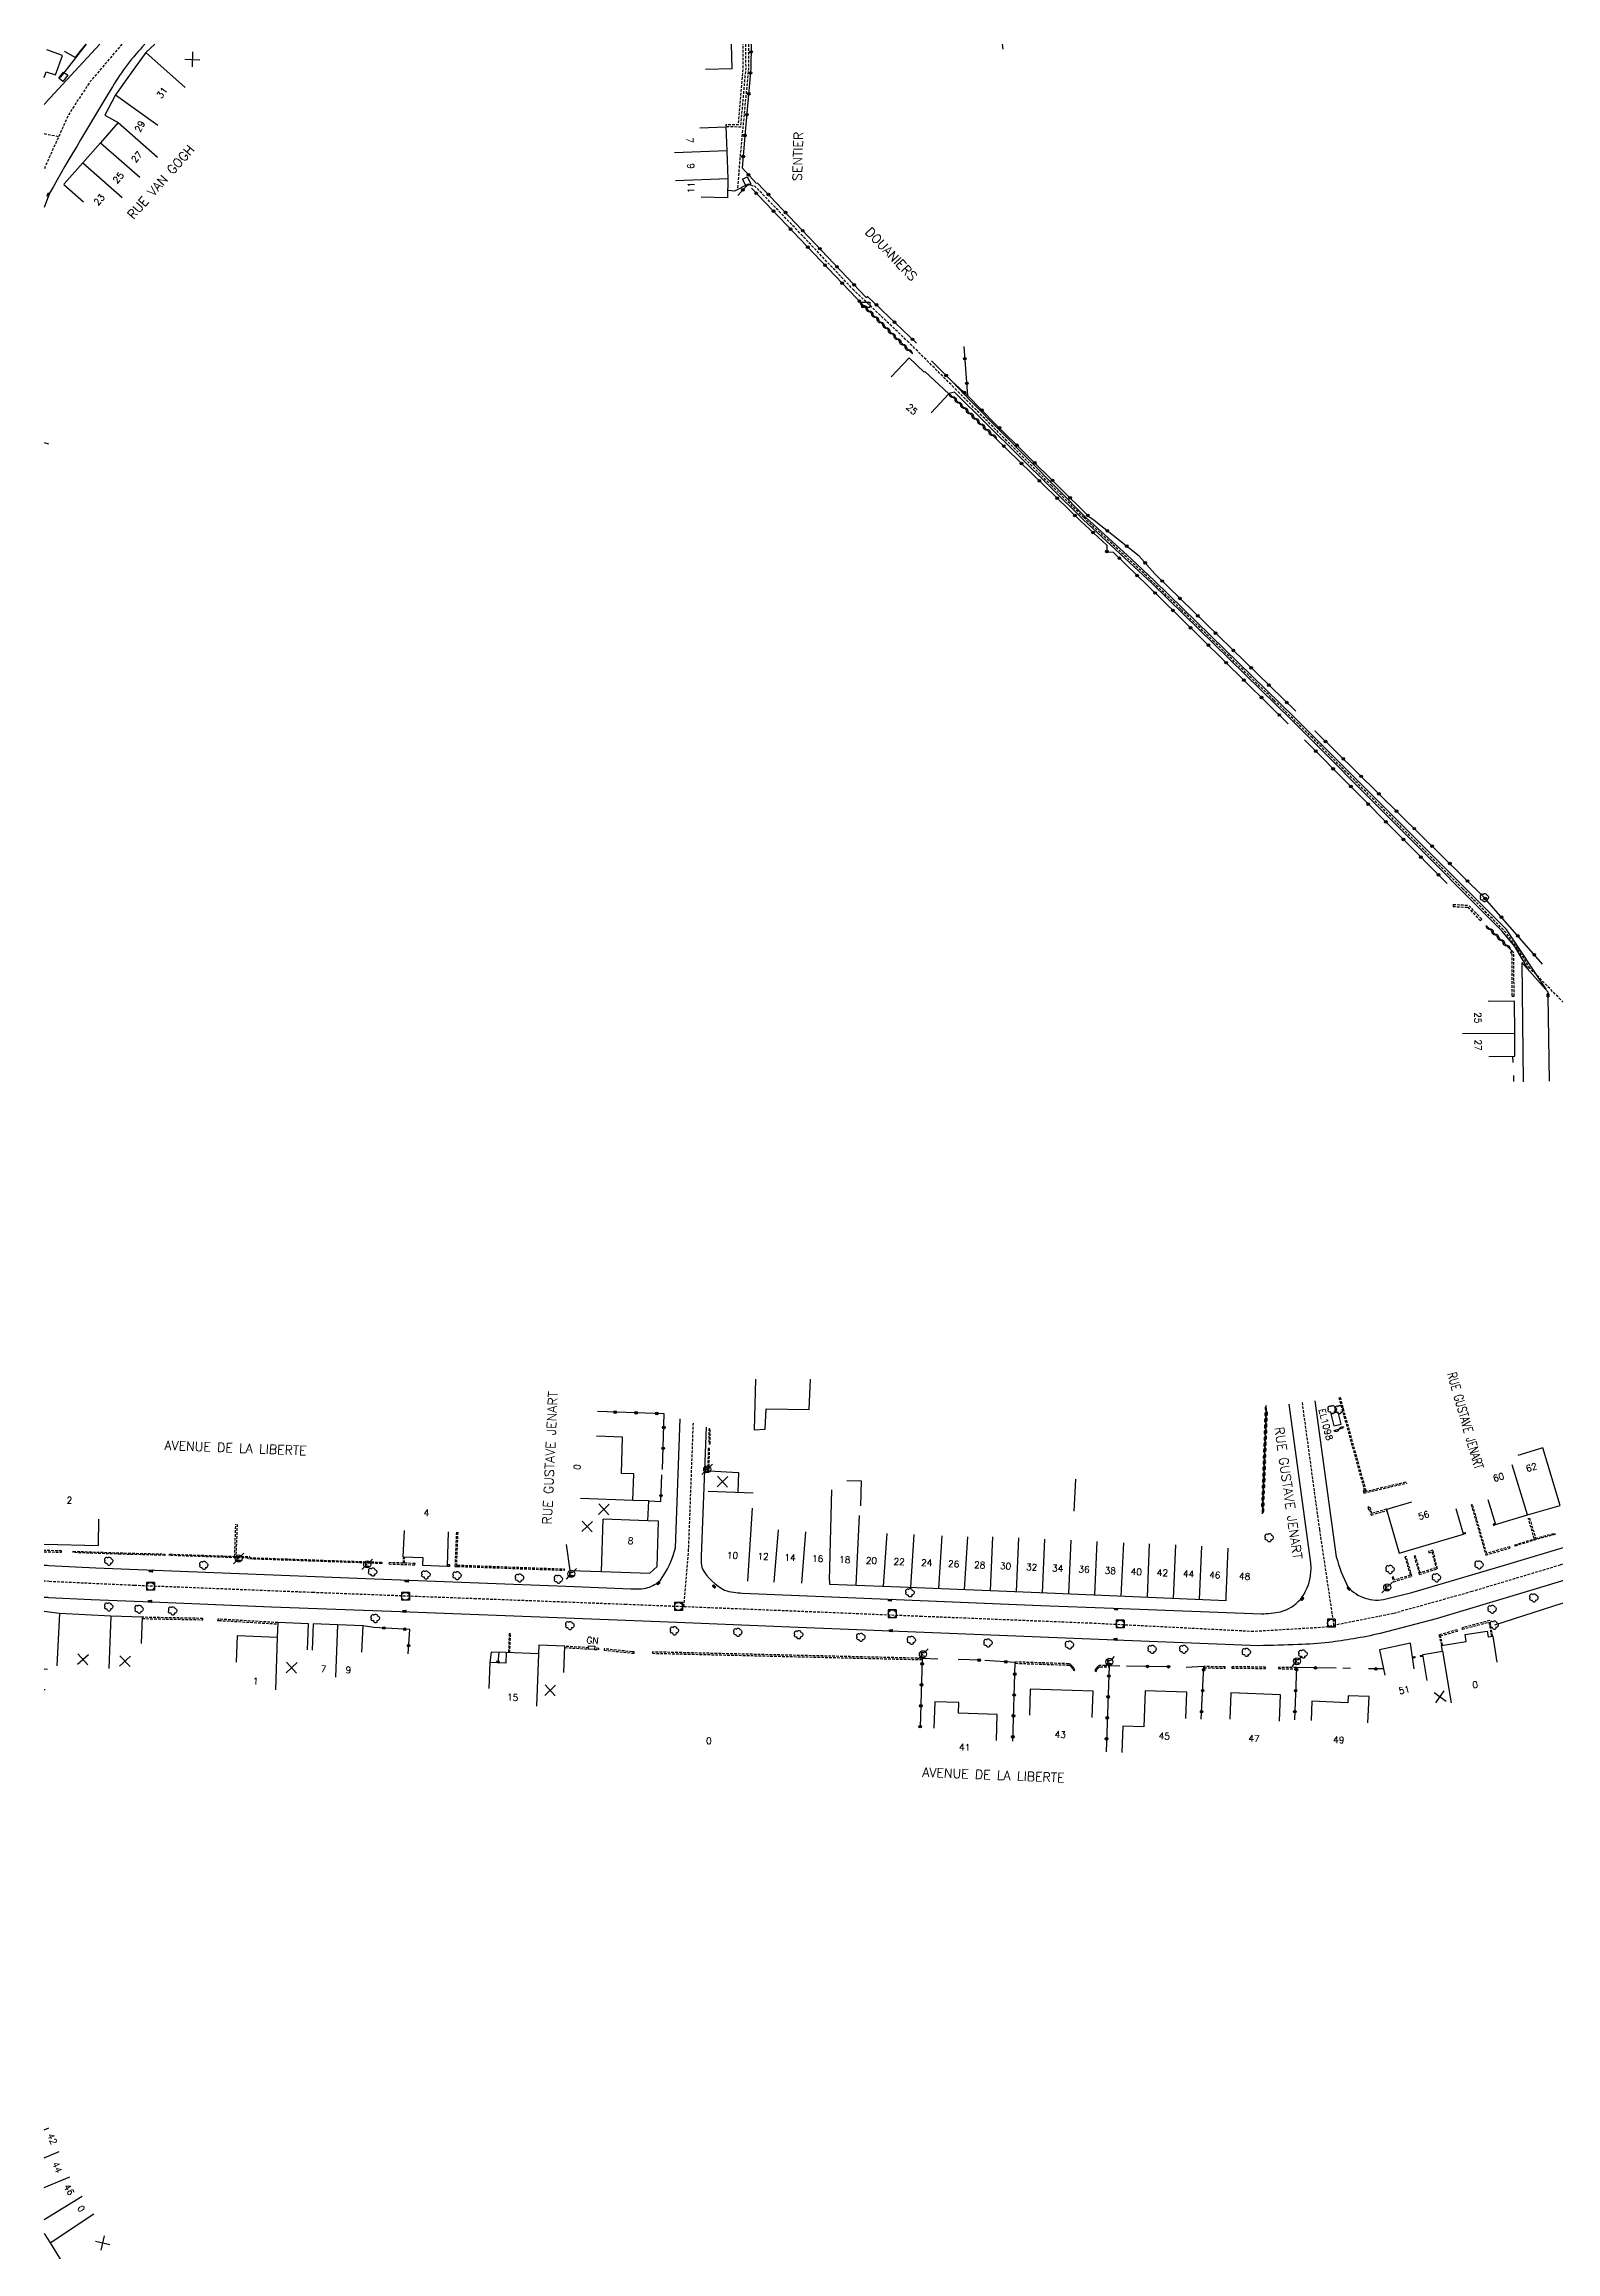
# Model space of a CAD drawing. Header units: millimetres. Extents: x 113000 to 114001, y 121999 to 123000.
# Drawn here: x 113000 to 113288.6, y 122578.5 to 123000 of the extents above; entities that cross this region are included whole.
import ezdxf
from ezdxf.enums import TextEntityAlignment as Align

# ---------------------------------------------------------------- set-up
doc = ezdxf.new("R2010")
doc.units = ezdxf.units.MM
doc.linetypes.add('DASHED', pattern=[0.75, 0.5, -0.25])
doc.layers.get('0').update_dxf_attribs({"linetype": 'CONTINUOUS'})
for name, color, linetype in [('W0001', 6, 'DASHED'), ('W0008', 7, 'CONTINUOUS'), ('W0100', 7, 'CONTINUOUS'), ('W0112', 1, 'DASHED'), ('W0300', 7, 'CONTINUOUS'), ('W0302', 3, 'CONTINUOUS'), ('W0310', 3, 'CONTINUOUS'), ('W0322', 7, 'CONTINUOUS'), ('W0334', 7, 'CONTINUOUS'), ('W0400', 7, 'CONTINUOUS'), ('W0420', 7, 'CONTINUOUS'), ('W0471', 7, 'CONTINUOUS'), ('W0984', 7, 'CONTINUOUS'), ('W0989', 7, 'CONTINUOUS'), ('W0991', 7, 'CONTINUOUS'), ('W1102', 7, 'CONTINUOUS'), ('W1471', 7, 'CONTINUOUS')]:
    doc.layers.add(name, color=color, linetype=linetype)
doc.styles.get("Standard").update_dxf_attribs({"font": 'romans.shx', "width": 0.85})

# ---------------------------------------------------------------- blocks, each defined once
blk = doc.blocks.new('t310o')
at = {"color": 0, "linetype": 'Continuous'}
for centre, start, end in [((-0.5, 0.38), 216.8699, 323.1304), ((0.5, -0.37), 36.8699, 143.1303)]:
    blk.add_arc(centre, 0.625, start, end, dxfattribs=at)
blk = doc.blocks.new('t991o')
at = {"color": 0, "linetype": 'Continuous'}
for p, q in [((-1, 1), (1, -1)), ((-1, -1), (1, 1))]:
    blk.add_line(p, q, dxfattribs=at)
blk = doc.blocks.new('t322o')
at = {"color": 0, "linetype": 'Continuous'}
for radius in [0.25, 0.15]:
    blk.add_circle((0, 0), radius, dxfattribs=at)
blk = doc.blocks.new('T400')
for p, q in [((-0.15, 0.3), (0.15, 0.3)), ((-0.15, -0.25), (-0.15, 0.3)), ((-0.15, 0.15), (0.15, 0.15)), ((-0.15, 0), (0.15, 0)), ((0.15, 0.3), (0.15, -0.25)), ((-0.15, -0.15), (0.15, -0.15)), ((-0.15, -0.25), (-0.15, -0.3)), ((-0.15, -0.3), (0.15, -0.3)), ((0.15, -0.3), (0.15, -0.25))]:
    blk.add_line(p, q)
blk = doc.blocks.new('T300')
for p, q in [((-0.8, 0.51), (-0.86, 0.34)), ((-0.86, 0.34), (-0.86, 0.17)), ((-0.86, 0.17), (-0.74, 0.06)), ((-0.69, 0.63), (-0.8, 0.51)), ((-0.8, -0.06), (-0.74, 0.06)), ((-0.74, 0.06), (-0.69, 0.11)), ((-0.57, 0.69), (-0.69, 0.63)), ((-0.46, 0.69), (-0.57, 0.69)), ((-0.29, 0.63), (-0.46, 0.69)), ((-0.29, 0.63), (-0.17, 0.74)), ((-0.23, 0.57), (-0.29, 0.63)), ((-0.17, 0.74), (-0.06, 0.8)), ((-0.06, 0.8), (0.06, 0.8)), ((0.06, 0.8), (0.23, 0.74)), ((0.23, 0.74), (0.34, 0.63)), ((0.34, 0.63), (0.4, 0.51)), ((0.46, 0.46), (0.34, 0.46)), ((0.4, 0.51), (0.4, 0.46)), ((0.57, 0.4), (0.46, 0.46)), ((0.57, 0.4), (0.69, 0.29)), ((0.69, 0.29), (0.74, 0.17)), ((0.74, 0.06), (0.69, -0.17)), ((0.74, 0.17), (0.74, 0.06)), ((-0.8, -0.17), (-0.8, -0.06)), ((-0.8, -0.23), (-0.8, -0.17)), ((-0.74, -0.34), (-0.8, -0.23)), ((-0.69, -0.4), (-0.74, -0.34)), ((-0.51, -0.46), (-0.69, -0.4)), ((-0.4, -0.46), (-0.51, -0.46)), ((-0.4, -0.46), (-0.34, -0.46)), ((-0.34, -0.46), (-0.34, -0.4)), ((-0.34, -0.51), (-0.34, -0.46)), ((-0.29, -0.63), (-0.34, -0.51)), ((-0.17, -0.74), (-0.29, -0.63)), ((-0.06, -0.8), (-0.17, -0.74)), ((0.06, -0.8), (-0.06, -0.8)), ((0.17, -0.74), (0.06, -0.8)), ((0.23, -0.69), (0.17, -0.74)), ((0.29, -0.46), (0.23, -0.46)), ((0.29, -0.63), (0.23, -0.69)), ((0.46, -0.4), (0.29, -0.46)), ((0.34, -0.51), (0.29, -0.63)), ((0.34, -0.51), (0.34, -0.46)), ((0.57, -0.34), (0.46, -0.4)), ((0.63, -0.29), (0.57, -0.34)), ((0.69, -0.17), (0.63, -0.29))]:
    blk.add_line(p, q)
blk = doc.blocks.new('T1471')
at = {"color": 0, "linetype": 'Continuous', "flags": 128}
blk.add_lwpolyline([(-0.75, -0.5), (-0.75, 0.5), (0.75, 0.5), (0.75, -0.5), (-0.75, -0.5)], dxfattribs=at)
blk = doc.blocks.new('T420')
for p, q in [((0.75, 0.75), (-0.75, 0.75)), ((-0.75, 0.75), (-0.75, -0.75)), ((0.75, 0.75), (0.75, -0.75)), ((0.75, -0.75), (-0.75, -0.75))]:
    blk.add_line(p, q)
blk.add_ellipse((0, 0), major_axis=(-0.53, 0.53), ratio=1, start_param=3.926991, end_param=10.210176)
blk = doc.blocks.new('T471')
for p, q in [((-0.333334, 0.333334), (-0.333334, -0.333334)), ((-0.333334, 0.333334), (0.333334, 0.333334)), ((-0.333334, 0), (0, 0)), ((0.500001, 0.500001), (1.000002, 1.000002)), ((-0.500001, -0.500001), (-1.000002, -1.000002)), ((-0.333334, -0.333334), (0.333334, -0.333334))]:
    blk.add_line(p, q)
blk.add_ellipse((0, 0), major_axis=(0.471405, 0.471405), ratio=1, start_param=5.4977871438, end_param=11.780972451)

msp = doc.modelspace()

# ---------------------------------------------------------------- linework, layer by layer
for points in [[(113135.8, 122745.11), (113135.55, 122735.44), (113137.68, 122735.56), (113137.84, 122739.45), (113146.08, 122739.31)], [(113146.08, 122739.31), (113146.29, 122745.11)], [(113126.91, 122727.58), (113132.57, 122727.29), (113132.46, 122723.51)], [(113153.26, 122725.74), (113156, 122725.69), (113155.84, 122720.91)], [(113196.64, 122719.88), (113196.95, 122726.02)]]:
    msp.add_lwpolyline(points)
at = {"layer": 'W0001', "flags": 128}
for points in [[(113014.85, 123000), (113008.78, 122992.85), (113004.69, 122986.6), (113000.36, 122977.02), (113000, 122976.1)], [(113134.45, 123000), (113134.45, 122999.89), (113134.45, 122995.25), (113132.78, 122977.75), (113132.36, 122972.23)], [(113000, 122982.92), (113002.78, 122982.37)]]:
    msp.add_lwpolyline(points, dxfattribs=at)
at = {"layer": 'W0001'}
for points in [[(113307.4, 122799.33), (113283.67, 122823.54), (113281.33, 122827.25), (113279.1, 122830.35), (113275.38, 122834.17), (113270.8, 122838.77), (113258.14, 122851.44), (113248.59, 122861.01), (113242.12, 122867.54), (113234.79, 122874.75), (113223.36, 122885.91), (113216.99, 122892.14), (113210.46, 122898.46), (113203.23, 122905.18), (113198.46, 122909.63), (113192.32, 122915.72), (113183.79, 122924.26), (113174.19, 122933.93), (113165.08, 122943.05), (113154.59, 122953), (113143.75, 122964.49), (113135.56, 122973.02)], [(113240.14, 122740.65), (113243.46, 122716.39), (113246.19, 122698.07)], [(113123.88, 122736.72), (113122.98, 122712.62), (113122.08, 122701.63)], [(113361.12, 122730.75), (113334.54, 122723.01), (113312.98, 122716.64), (113289.43, 122709.6), (113272.58, 122704.54), (113257.59, 122700.35), (113244.43, 122697.72), (113230.87, 122696.91), (113200, 122698.48), (113167.54, 122699.79), (113137.61, 122701.02), (113111.11, 122702.07), (113082.49, 122703.16), (113051.4, 122704.35), (113017.22, 122705.71), (113001, 122706.45), (113000, 122706.55)]]:
    msp.add_lwpolyline(points, dxfattribs=at)
at = {"layer": 'W0008', "flags": 128}
for points in [[(113019.24, 123000, 0.053274), (113013.02, 122991.87, 0.006297), (113001.02, 122971.57), (113000, 122968.83)], [(113000, 122988.47, 0.021301), (113000.29, 122988.8)], [(113126.36, 122735.93), (113125.46, 122711.29, 0.0738), (113125.63, 122708.95, 0.1394), (113129.88, 122704.81, 0.0752), (113133.34, 122704.27), (113161.16, 122703.1), (113190.3, 122701.91), (113204.07, 122701.38), (113232.4, 122700.31, 0.0593), (113236.03, 122700.7, 0.1475), (113239.82, 122703.05, 0.1349), (113241.73, 122707.51, 0.0759), (113241.82, 122710.06), (113237.69, 122740.32)], [(113242.59, 122740.99), (113246.68, 122711.19, 0.0521), (113248.91, 122705.46, 0.138), (113252.19, 122703.28, 0.1382), (113256.21, 122703.14), (113261.09, 122704.35), (113278.18, 122709.37), (113290.25, 122713.03, 0.1318), (113293.9, 122714.8, 0.111), (113295.04, 122718.5), (113290.1, 122735.71)], [(113000, 122709.61, 0.001167), (113000.8, 122709.55), (113009.85, 122709.08), (113061.41, 122707.05), (113101.26, 122705.49), (113112, 122705.09, 0.0824), (113115.27, 122705.3, 0.1118), (113117.64, 122706.69, 0.1009), (113120.5, 122712.9), (113121.39, 122737.52)], [(113299.75, 122709.56), (113284.86, 122705.04), (113265.78, 122699.31), (113255.03, 122696.55, -0.0205), (113250, 122695.53, -0.0144), (113245.26, 122694.83, -0.0176), (113239.4, 122694.43, -0.006132), (113231.87, 122694.21), (113204.53, 122695.25), (113168.01, 122696.71), (113143.92, 122697.68), (113120.8, 122698.64), (113099.57, 122699.46), (113069.72, 122700.58), (113043.4, 122701.55), (113020.56, 122702.49), (113009, 122702.98), (113000.92, 122703.36, -0.001153), (113000, 122703.44)]]:
    msp.add_lwpolyline(points, format="xyb", dxfattribs=at)
for points in [[(113000.34, 122988.88), (113010.66, 123000)], [(113135.4, 122972.88), (113134.4, 122973.25), (113131.77, 122971.93), (113130.63, 122972.03)]]:
    msp.add_lwpolyline(points, dxfattribs=at)
at = {"layer": 'W0008'}
for points in [[(113286.74, 122819.58), (113279.17, 122830.95), (113238.63, 122871.47), (113211.96, 122897.51), (113207.55, 122901.7), (113198.88, 122909.6), (113177, 122931.74), (113173.3, 122935.65)], [(113283.41, 122823.32), (113280.75, 122827.74), (113278.35, 122830.63), (113238.16, 122870.97), (113211.51, 122897.03), (113198.38, 122909.21), (113173.78, 122933.57), (113172.76, 122933.28)], [(113287.37, 122801.98), (113287.12, 122818.38), (113287.11, 122819.02), (113282.09, 122824.67), (113282.34, 122801.87)]]:
    msp.add_lwpolyline(points, dxfattribs=at)
at = {"layer": 'W0100'}
for p, q in [((113165.13, 122940.1), (113161.68, 122936.48)), ((113210.17, 122685.6), (113209.92, 122678.7))]:
    msp.add_line(p, q, dxfattribs=at)
at = {"layer": 'W0100', "flags": 128}
for points in [[(113000, 122993.63), (113000.41, 122994.74), (113002.15, 122994.14), (113003.49, 122997.86), (113000.5, 122998.93)], [(113021.12, 123000), (113019.4, 122998.42), (113016.27, 122994.06), (113013.64, 122990.3), (113011.56, 122986.42), (113014.15, 122985.05), (113010.73, 122981.18), (113007.38, 122977.34), (113003.83, 122973.31), (113003.75, 122973.22), (113007.5, 122969.91)], [(113003.91, 122998.63), (113003.97, 122998.6), (113006.01, 122997.46), (113006.58, 122998.19), (113006.83, 122998.51), (113008.01, 123000)], [(113131.15, 123000), (113131.28, 122995.27), (113126.28, 122995.13)], [(113183.07, 122999.06), (113182.93, 123000)], [(113125.18, 122984.01), (113130.17, 122984.21), (113130.35, 122979.65), (113130.53, 122974.26), (113130.45, 122970.66), (113125.45, 122970.78)], [(113099.66, 122713.52), (113100.37, 122708.57), (113106.4, 122708.36), (113115.64, 122708.04), (113117.02, 122709.33), (113117.31, 122717.99), (113115.28, 122718.06), (113115.41, 122721.86), (113112.39, 122721.96), (113112.56, 122727.01), (113110.21, 122727.09), (113110.44, 122734.03), (113105.45, 122734.19)], [(113261.05, 122721.63), (113256.25, 122720.23), (113258.67, 122711.88), (113270.98, 122715.53), (113269.56, 122720.32)], [(113060.67, 122692.97), (113060.88, 122697.97), (113056.03, 122698.17), (113051.36, 122698.37), (113051.15, 122693.37)], [(113099.23, 122689.1), (113099.41, 122694.1), (113094.42, 122694.28), (113094.36, 122692.68), (113088.23, 122692.91), (113088.16, 122690.9), (113085.07, 122691.01), (113084.89, 122686.01)], [(113261.53, 122689.76), (113260.87, 122694.71), (113254.91, 122693.44), (113255.96, 122688.55)], [(113088.23, 122692.91), (113085.35, 122692.99), (113085.07, 122691.01)], [(113200.1, 122680.52), (113200.27, 122685.52), (113188.26, 122685.92), (113188.1, 122680.92)], [(113235.85, 122679.81), (113236.05, 122684.81), (113226.56, 122685.19), (113226.36, 122680.19)]]:
    msp.add_lwpolyline(points, dxfattribs=at)
at = {"layer": 'W0100'}
for points in [[(113165.13, 122940.1), (113165.13, 122940.1), (113167.98, 122937.39), (113168.15, 122937.52), (113172.73, 122933.26), (113169.32, 122929.6)], [(113275.79, 122806.71), (113280.79, 122806.76), (113280.75, 122811.12), (113280.68, 122817.25), (113275.68, 122817.19)], [(113275.62, 122722.1), (113277.08, 122717.32), (113283.2, 122719.18), (113289.44, 122721), (113286.11, 122731.99), (113281.33, 122730.54)], [(113000, 122713.58), (113010.35, 122713.36), (113010.45, 122718.36)], [(113068.73, 122716.19), (113068.5, 122711.2), (113072.3, 122711.02), (113072.25, 122709.57), (113077.01, 122709.42), (113077.21, 122715.94)], [(113018.59, 122694.64), (113018.77, 122699.64), (113012.72, 122699.86), (113002.91, 122700.35), (113000, 122700.71)], [(113050.3, 122693.4), (113050.48, 122698.4), (113044.61, 122698.61), (113044.5, 122695.8), (113036.85, 122696.08), (113036.67, 122691.08)], [(113264.03, 122687.57), (113263.2, 122692.5), (113266.97, 122693.14), (113266.77, 122694.23), (113271.49, 122695.02), (113271.27, 122696.32), (113275.48, 122696.99), (113275.66, 122695.87), (113276.55, 122696.02), (113277.34, 122691.08)], [(113086.79, 122692.95), (113086.61, 122690.96), (113086.92, 122691.21), (113086.36, 122691.26), (113086.61, 122690.96)], [(113217.96, 122680.32), (113218.14, 122685.31), (113210.17, 122685.6), (113209.92, 122678.7), (113205.93, 122678.84), (113205.75, 122673.84)], [(113181.8, 122676.11), (113181.95, 122681.1), (113174.54, 122681.33), (113174.6, 122683.35), (113170.02, 122683.49), (113169.87, 122678.49)], [(113252.73, 122679.5), (113252.93, 122684.5), (113248.94, 122684.66), (113248.88, 122683.32), (113242, 122683.6), (113241.86, 122679.93)]]:
    msp.add_lwpolyline(points, dxfattribs=at)
at = {"layer": 'W0100', "flags": 128}
for points in [[(113247.62, 122736.53), (113247.02, 122738.82), (113245.62, 122738.46), (113246.21, 122736.17)], [(113105.06, 122693.5), (113103.9, 122693.57), (113103.94, 122694.17), (113105.1, 122694.1)]]:
    msp.add_lwpolyline(points, close=True, dxfattribs=at)
at = {"layer": 'W0100'}
msp.add_lwpolyline([(113000, 122581.98), (113001.16, 122580.21), (113006.63, 122571.27), (113016.3, 122564.29), (113024.48, 122560.58), (113026.66, 122565.28), (113034.8, 122561.92), (113034.47, 122561.11, 0.164), (113034.42, 122560.81, 0.2095), (113034.71, 122560.57), (113037.24, 122559.58), (113034.39, 122552.78), (113041.87, 122549.58), (113049.35, 122546.39), (113051.46, 122552.11), (113061.87, 122547.89), (113059.78, 122542.36), (113064.51, 122540.57), (113067.32, 122539.49), (113071.83, 122537.74), (113075.27, 122536.39), (113079.68, 122534.68), (113080.23, 122536.07), (113083.26, 122534.9)], format="xyb", dxfattribs=at)
at = {"layer": 'W0112'}
for p, q in [((113268.99, 122835.75), (113268.97, 122835.35)), ((113268.97, 122835.35), (113271.78, 122835.2)), ((113268.99, 122835.75), (113271.96, 122835.59)), ((113274.45, 122832.95), (113271.96, 122835.59)), ((113280.59, 122826.5), (113280.22, 122826.87)), ((113280.62, 122818.25), (113280.59, 122826.5)), ((113103.92, 122693.82), (113099.41, 122694.1))]:
    msp.add_line(p, q, dxfattribs=at)
at = {"layer": 'W0112', "flags": 128}
msp.add_lwpolyline([(113133.88, 123000), (113133.93, 122995.49), (113132.93, 122984.17), (113130.17, 122984.21), (113130.18, 122984.66), (113132.52, 122984.63), (113133.48, 122995.51), (113133.43, 123000)], dxfattribs=at)
at = {"layer": 'W0112'}
for points in [[(113271.78, 122835.2), (113274.16, 122832.68), (113274.45, 122832.95)], [(113280.22, 122826.87), (113279.94, 122826.59), (113280.19, 122826.34)], [(113280.19, 122826.34), (113280.22, 122818.25), (113280.62, 122818.25)], [(113247.15, 122741.62), (113252.03, 122723.92), (113251.84, 122723.87), (113251.97, 122723.34), (113260.19, 122725.28)], [(113247.4, 122741.65), (113252.34, 122723.74), (113252.14, 122723.69), (113252.15, 122723.64), (113260.13, 122725.53)], [(113126.92, 122727.66), (113127.03, 122731.83), (113126.78, 122731.83), (113126.67, 122727.67)], [(113126.93, 122735.75), (113126.87, 122732.75), (113127.12, 122732.75), (113127.18, 122735.74)], [(113256.25, 122720.23), (113256.24, 122720.26), (113253.49, 122719.46), (113253.2, 122720.5), (113253, 122720.44), (113252.92, 122720.74), (113252.68, 122720.67), (113252.84, 122720.13), (113253.03, 122720.19), (113253.32, 122719.15), (113256.31, 122720.02)], [(113272.43, 122721.17), (113275.23, 122711.52), (113279.87, 122712.87), (113279.8, 122713.11), (113275.4, 122711.83), (113272.67, 122721.24)], [(113036.84, 122717.38), (113036.61, 122711.26), (113036.86, 122711.26), (113039.18, 122711.21), (113039.18, 122711.02), (113064.49, 122710.14), (113064.48, 122709.89), (113038.92, 122710.78), (113038.93, 122710.96), (113036.6, 122711.01), (113023.93, 122711.43), (113023.94, 122711.68), (113036.36, 122711.27), (113036.59, 122717.39)], [(113078.7, 122715.89), (113078.43, 122709.35), (113078.91, 122709.35), (113099.34, 122708.61), (113099.35, 122708.86)], [(113078.95, 122715.88), (113078.7, 122709.6), (113078.91, 122709.6), (113099.35, 122708.86)], [(113270.91, 122715.77), (113271.28, 122715.82), (113271.31, 122715.57), (113270.98, 122715.53)], [(113277, 122717.56), (113276.63, 122717.43), (113276.72, 122717.19), (113277.08, 122717.32)], [(113000, 122712.16), (113003.32, 122712.04), (113003.33, 122712.29), (113000, 122712.41)], [(113014.56, 122711.93), (113023.02, 122711.71), (113023.01, 122711.46), (113014.56, 122711.68), (113005.52, 122711.99), (113005.53, 122712.24), (113014.56, 122711.93)], [(113068.59, 122711.2), (113068.53, 122709.98), (113065.84, 122710.07), (113065.83, 122709.82), (113068.77, 122709.72), (113070.79, 122709.63), (113070.8, 122709.88), (113068.78, 122709.97), (113068.84, 122711.18)], [(113077.01, 122709.42), (113077.47, 122709.41), (113077.47, 122709.66), (113077.01, 122709.67)], [(113018.76, 122699.39), (113030.29, 122699.16), (113030.3, 122699.41), (113018.77, 122699.64)], [(113044.61, 122698.61), (113033.14, 122699.29), (113033.12, 122699.04), (113033.37, 122699.03), (113044.59, 122698.36)], [(113276.55, 122696.02), (113276, 122699.05), (113270.67, 122697.58), (113270.73, 122697.34), (113275.81, 122698.73), (113276.3, 122695.98)], [(113088.9, 122692.88), (113089.03, 122696.5), (113088.78, 122696.51), (113088.65, 122692.88)], [(113099.4, 122693.85), (113103.9, 122693.57)], [(113267.02, 122694.27), (113266.56, 122696.09), (113269.8, 122696.99), (113269.74, 122697.23), (113266.26, 122696.26), (113266.77, 122694.23)], [(113105.06, 122693.5), (113105.86, 122693.45), (113105.87, 122693.7), (113105.08, 122693.75)], [(113112.26, 122692.8), (113112.66, 122692.8), (113112.66, 122693.05), (113112.26, 122693.05), (113106.92, 122693.61), (113106.89, 122693.36), (113112.23, 122692.8)], [(113261.22, 122692.08), (113261.66, 122692.15), (113261.71, 122691.9), (113261.25, 122691.83)], [(113263.25, 122692.16), (113262.81, 122692.09), (113262.77, 122692.34), (113263.21, 122692.41)]]:
    msp.add_lwpolyline(points, dxfattribs=at)
for points in [[(113288.37, 122715.7), (113288.44, 122715.46), (113284.84, 122714.46), (113280.84, 122713.24), (113280.77, 122713.48), (113284.51, 122714.62), (113283.34, 122718.49), (113283.58, 122718.56), (113284.75, 122714.69), (113284.77, 122714.7)], [(113257.59, 122707.37), (113257.35, 122707.3), (113257.61, 122706.41), (113261.12, 122707.49), (113260.04, 122711.23), (113259.8, 122711.16), (113260.81, 122707.66), (113257.78, 122706.73)], [(113261.8, 122711.36), (113261.56, 122711.29), (113262.54, 122707.81), (113266.02, 122708.91), (113265.13, 122712.42), (113264.26, 122712.2), (113264.32, 122711.96), (113264.95, 122712.12), (113265.72, 122709.08), (113262.71, 122708.13)], [(113167.46, 122691.8), (113116.14, 122693.01), (113116.14, 122692.76), (113167.46, 122691.55)], [(113196.77, 122689.61), (113196.67, 122689.77), (113196.57, 122689.93), (113196.46, 122690.09), (113196.34, 122690.24), (113196.21, 122690.39), (113196.1, 122690.5), (113195.98, 122690.6), (113195.85, 122690.68), (113195.71, 122690.74), (113195.56, 122690.76), (113185.45, 122691.1), (113185.44, 122690.85), (113195.55, 122690.51), (113195.64, 122690.5), (113195.73, 122690.46), (113195.83, 122690.4), (113195.93, 122690.32), (113196.03, 122690.22), (113196.15, 122690.08), (113196.26, 122689.94), (113196.36, 122689.8), (113196.45, 122689.64), (113196.55, 122689.48)], [(113200.9, 122689.48), (113200.99, 122689.65), (113201.09, 122689.8), (113201.2, 122689.93), (113201.32, 122690.05), (113201.39, 122690.1), (113201.45, 122690.14), (113201.52, 122690.17), (113201.57, 122690.19), (113201.62, 122690.19), (113203.28, 122690.15), (113203.29, 122690.4), (113201.63, 122690.44), (113201.53, 122690.43), (113201.43, 122690.41), (113201.33, 122690.36), (113201.24, 122690.31), (113201.16, 122690.24), (113201.01, 122690.1), (113200.89, 122689.94), (113200.78, 122689.77), (113200.68, 122689.6), (113200.58, 122689.41), (113200.81, 122689.3)], [(113225.49, 122689.94), (113225.49, 122690.19), (113221.45, 122690.21), (113221.45, 122689.96)], [(113233.19, 122689.86), (113233.19, 122690.11), (113226.76, 122690.19), (113226.76, 122689.94)], [(113239.03, 122689.79), (113239.03, 122690.04), (113235.63, 122690.08), (113235.63, 122689.83)]]:
    msp.add_lwpolyline(points, close=True, dxfattribs=at)
at = {"layer": 'W0302', "flags": 128}
msp.add_lwpolyline([(113307.76, 122704.24), (113306.38, 122707.59), (113276.87, 122698.13)], dxfattribs=at)
at = {"layer": 'W0310'}
for p, q in [((113165.75, 122940.87), (113156.37, 122950.16)), ((113172.76, 122933.28), (113181.51, 122924.9)), ((113275.27, 122831.74), (113280.22, 122826.86))]:
    msp.add_line(p, q, dxfattribs=at)
at = {"layer": 'W0310', "flags": 128}
for points in [[(113232.6, 122719.41), (113233.34, 122739.72)], [(113247.92, 122735.76), (113246.14, 122735.21)]]:
    msp.add_lwpolyline(points, dxfattribs=at)
at = {"layer": 'W0322'}
for p, q in [((113135.04, 122972.48), (113156.36, 122950.16)), ((113176.32, 122932.86), (113175.61, 122942.26)), ((113267.85, 122839.71), (113240.61, 122867.15)), ((113280.47, 122805.55), (113280.42, 122806.75)), ((113280.53, 122803.1), (113280.5, 122801.91))]:
    msp.add_line(p, q, dxfattribs=at)
at = {"layer": 'W0322', "flags": 128}
for points in [[(113003.09, 122993.61), (113008.1, 123000)], [(113134.96, 123000), (113134.94, 122995.34), (113133.92, 122983.98), (113133.25, 122976.38), (113136, 122973.42)], [(113134.38, 122973.28), (113132.43, 122971.11)], [(113115.41, 122721.86), (113117.72, 122721.76), (113117.93, 122726.85)], [(113069.49, 122692.67), (113069.78, 122697.28), (113062.92, 122697.71), (113060.88, 122697.97)], [(113170.64, 122691.65), (113167.64, 122691.74), (113167.24, 122678.57)], [(113178.64, 122691.43), (113174.49, 122691.58)], [(113184.91, 122676.01), (113185.36, 122691.02), (113179.6, 122691.37)], [(113205.36, 122690.31), (113203.33, 122690.39), (113202.73, 122673.95)], [(113214.68, 122690.2), (113206.65, 122690.33)], [(113220.9, 122680.21), (113221.39, 122690.21), (113218, 122690.07)], [(113246.69, 122689.9), (113239.1, 122690.03), (113238.71, 122680.06)], [(113249.37, 122689.86), (113247.96, 122689.89)], [(113255.69, 122689.78), (113252.82, 122689.77)]]:
    msp.add_lwpolyline(points, dxfattribs=at)
at = {"layer": 'W0322'}
for points in [[(113136.13, 122973.54), (113156.94, 122951.62), (113157.21, 122951.84)], [(113157.2, 122951.85), (113157.21, 122951.84), (113166.56, 122942.88)], [(113238.93, 122872.62), (113212.06, 122898.84), (113209.02, 122902.27), (113200.48, 122909.07), (113199.59, 122909.67), (113181.52, 122927.6), (113176.31, 122932.87), (113173.3, 122935.65), (113169.41, 122939.55)], [(113181.49, 122924.92), (113197.92, 122908.89), (113202.85, 122904.34), (113202.9, 122902.99)], [(113237.5, 122870.24), (113212.91, 122894.42), (113204.13, 122902.93), (113202.9, 122902.99)], [(113286.04, 122824.35), (113275, 122837.03), (113242.57, 122868.9)], [(113118.05, 122727.88), (113118.39, 122738.48), (113105.61, 122738.91)]]:
    msp.add_lwpolyline(points, dxfattribs=at)
at = {"layer": 'W0334', "flags": 128}
msp.add_lwpolyline([(113149.95, 122706.66), (113149.94, 122705.95), (113163.42, 122705.45), (113190.05, 122704.34), (113225.65, 122702.82), (113225.65, 122703.52)], dxfattribs=at)
at = {"layer": 'W1102'}
for p, q in [((113280.75, 122811.12), (113270.75, 122811.04)), ((113283.2, 122719.18), (113280.29, 122728.75)), ((113126.76, 122723.72), (113135.39, 122723.39)), ((113149.95, 122706.66), (113150.35, 122723.95)), ((113112.39, 122721.96), (113102.4, 122722.29)), ((113134.36, 122706.53), (113135.24, 122720.45)), ((113155.03, 122705.76), (113155.68, 122719.09)), ((113106.4, 122708.36), (113106.75, 122718.36)), ((113115.28, 122718.06), (113106.75, 122718.35)), ((113139.37, 122706.34), (113140.22, 122716.31)), ((113144.67, 122706.15), (113145.42, 122715.98)), ((113160.22, 122705.57), (113160.97, 122715.61)), ((113165.49, 122705.36), (113166.08, 122715.42)), ((113170.79, 122705.14), (113171.45, 122715.18)), ((113175.68, 122704.94), (113176.31, 122714.99)), ((113180.7, 122704.73), (113181.14, 122715)), ((113185.66, 122704.53), (113186.07, 122714.78)), ((113190.6, 122704.32), (113191.05, 122714.56)), ((113195.63, 122704.11), (113196.06, 122714.33)), ((113200.6, 122703.89), (113201.06, 122714.11)), ((113205.64, 122703.68), (113206.11, 122713.88)), ((113210.63, 122703.46), (113211.04, 122713.66)), ((113215.62, 122703.25), (113216.03, 122713.44)), ((113220.58, 122703.04), (113221.02, 122713.21)), ((113225.65, 122703.52), (113226.06, 122712.85)), ((113002.91, 122700.35), (113002.42, 122690.36)), ((113012.72, 122699.86), (113012.36, 122689.87)), ((113056.03, 122698.17), (113055.6, 122688.18)), ((113044.5, 122695.8), (113044.15, 122685.81)), ((113000, 122689.78), (113000.64, 122689.7)), ((113094.36, 122692.68), (113094.01, 122682.69)), ((113266.97, 122693.14), (113268.63, 122683.28)), ((113000, 122685.87), (113000.17, 122685.85)), ((113000, 122601.78), (113000.91, 122602.13)), ((113000, 122596.42), (113002.84, 122597.64)), ((113000, 122590.74), (113004.88, 122592.8)), ((113000, 122584.62), (113007.28, 122589.08)), ((113001.16, 122580.21), (113009.51, 122585.72))]:
    msp.add_line(p, q, dxfattribs=at)
at = {"layer": 'W1102', "flags": 128}
for points in [[(113019.4, 122998.42), (113026.92, 122991.75)], [(113013.64, 122990.3), (113021.71, 122984.5)], [(113014.15, 122985.05), (113021.65, 122978.43)], [(113010.73, 122981.18), (113018.27, 122974.6)], [(113007.38, 122977.34), (113014.89, 122970.73)], [(113130.35, 122979.65), (113120.36, 122979.27)], [(113130.53, 122974.26), (113120.54, 122973.92)], [(113000, 122923.92), (113000.84, 122923.67)]]:
    msp.add_lwpolyline(points, dxfattribs=at)

# ---------------------------------------------------------------- block references
at = {"layer": 'W0300'}
for p in [(113275, 122837.02), (113245.96, 122739.28), (113247.28, 122739.25), (113233.91, 122714.81), (113012.37, 122710.34), (113030.52, 122709.54), (113062.75, 122708.26), (113072.93, 122707.73), (113078.86, 122707.57), (113090.8, 122707.13), (113098.22, 122706.89), (113256.99, 122708.76), (113265.85, 122707.17), (113273.99, 122709.63), (113012.36, 122701.62), (113165.33, 122704.31), (113284.45, 122703.33), (113018.15, 122701.16), (113024.57, 122700.85), (113063.25, 122699.4), (113100.4, 122698.05), (113276.48, 122701.15), (113276.87, 122698.13), (113120.35, 122697.05), (113132.47, 122696.75), (113144.07, 122696.29), (113155.96, 122695.81), (113165.6, 122695.22), (113180.23, 122694.72), (113195.79, 122694.33), (113211.57, 122693.5), (113217.61, 122693.51), (113229.55, 122692.93), (113240.36, 122692.6)]:
    msp.add_blockref('T300', p, dxfattribs=at)
at = {"layer": 'W0310'}
for p, rotation in [((113156.51, 122950.01), 135.2607285598819), ((113157.58, 122948.96), 135.2607285598819), ((113158.65, 122947.9), 135.2607285598819), ((113159.71, 122946.85), 135.2607285598819), ((113160.78, 122945.79), 135.2607285598819), ((113161.84, 122944.74), 135.2607285598819), ((113162.91, 122943.68), 135.2607285598819), ((113163.97, 122942.62), 135.2607285598819), ((113165.04, 122941.57), 135.2607285598819), ((113173.48, 122932.59), 316.2103433158173), ((113174.56, 122931.55), 316.2103433158173), ((113175.65, 122930.52), 316.2103433158173), ((113176.73, 122929.48), 316.2103433158173), ((113177.81, 122928.44), 316.2103433158173), ((113178.9, 122927.4), 316.2103433158173), ((113179.98, 122926.36), 316.2103433158173), ((113181.06, 122925.33), 316.2103433158173), ((113275.98, 122831.04), 315.4314680737116), ((113277.05, 122829.99), 315.4314680737116), ((113278.12, 122828.93), 315.4314680737116), ((113279.19, 122827.88), 315.4314680737116), ((113233.19, 122735.57), 87.9233420979617), ((113233.23, 122736.73), 87.9233420979617), ((113233.27, 122737.88), 87.9233420979617), ((113233.32, 122739.03), 87.9233420979617), ((113247.24, 122735.55), 197.1411173391264), ((113233.02, 122730.96), 87.9233420979617), ((113233.06, 122732.11), 87.9233420979617), ((113233.11, 122733.26), 87.9233420979617), ((113233.15, 122734.42), 87.9233420979617), ((113232.9, 122727.49), 87.9233420979617), ((113232.94, 122728.65), 87.9233420979617), ((113232.98, 122729.8), 87.9233420979617), ((113232.73, 122722.88), 87.9233420979617), ((113232.77, 122724.03), 87.9233420979617), ((113232.81, 122725.18), 87.9233420979617), ((113232.86, 122726.34), 87.9233420979617), ((113232.65, 122720.57), 87.9233420979617), ((113232.69, 122721.72), 87.9233420979617)]:
    msp.add_blockref('t310o', p, dxfattribs=dict(at, rotation=rotation))
at = {"layer": 'W0322'}
for p, rotation in [((113134.95, 122998.5), 269.7832550091804), ((113134.87, 122994.5), 264.8407694781583), ((113134.51, 122990.52), 264.8407694781583), ((113134.15, 122986.53), 264.8407694781583), ((113133.79, 122982.55), 265.0349703315323), ((113133.44, 122978.56), 265.0349703315323), ((113134.48, 122975.05), 312.8546459398923), ((113135.95, 122971.53), 313.6790791006058), ((113138.28, 122971.28), 313.5086642599912), ((113139.23, 122968.1), 313.6790791006058), ((113141.55, 122967.84), 313.5086642599912), ((113142.51, 122964.66), 313.6790791006058), ((113144.82, 122964.39), 313.5086642599912), ((113145.79, 122961.23), 313.6790791006058), ((113148.09, 122960.95), 313.5086642599912), ((113149.07, 122957.79), 313.6790791006058), ((113151.36, 122957.5), 313.5086642599912), ((113152.35, 122954.36), 313.6790791006058), ((113154.63, 122954.05), 313.5086642599912), ((113155.63, 122950.92), 313.6790791006058), ((113158.91, 122950.21), 316.2205286394055), ((113162.35, 122946.93), 316.2205286394055), ((113165.77, 122943.64), 316.2205286394055), ((113175.78, 122939.96), 94.31511391965677), ((113172.21, 122936.75), 134.9558537709815), ((113176.14, 122935.23), 94.31511391965677), ((113175.65, 122933.48), 137.1767057100925), ((113179.02, 122930.13), 134.6941814103213), ((113182.37, 122926.76), 135.2262033629366), ((113183.19, 122923.26), 315.7112646136621), ((113185.74, 122923.41), 135.2262033629366), ((113186.59, 122919.94), 315.7112646136621), ((113189.11, 122920.07), 135.2262033629366), ((113189.99, 122916.62), 315.7112646136621), ((113192.49, 122916.72), 135.2262033629366), ((113193.39, 122913.31), 315.7112646136621), ((113195.86, 122913.38), 135.2262033629366), ((113196.79, 122909.99), 315.7112646136621), ((113199.23, 122910.03), 135.2262033629366), ((113200.25, 122906.74), 317.312838996341), ((113202.96, 122907.1), 141.4533198656714), ((113202.9, 122903.13), 272.2139597310717), ((113205.27, 122901.83), 135.8518314072965), ((113206.67, 122904.14), 141.4533198656714), ((113210.18, 122900.96), 131.5586710877178), ((113208.68, 122898.52), 135.8518314072965), ((113213.43, 122897.5), 135.7025869287193), ((113212.09, 122895.21), 135.8518314072965), ((113215.48, 122891.89), 135.491085491866), ((113216.83, 122894.18), 135.7025869287193), ((113218.87, 122888.56), 135.491085491866), ((113220.23, 122890.86), 135.7025869287193), ((113223.63, 122887.55), 135.7025869287193), ((113222.26, 122885.23), 135.491085491866), ((113227.03, 122884.23), 135.7025869287193), ((113225.65, 122881.9), 135.491085491866), ((113230.43, 122880.91), 135.7025869287193), ((113229.03, 122878.57), 135.491085491866), ((113232.42, 122875.24), 135.491085491866), ((113233.83, 122877.6), 135.7025869287193), ((113235.81, 122871.91), 135.491085491866), ((113237.23, 122874.28), 135.7025869287193), ((113244.64, 122866.86), 135.4908984561233), ((113242.76, 122864.99), 134.7894559657089), ((113248.03, 122863.53), 135.4908984561233), ((113246.1, 122861.62), 134.7894559657089), ((113249.45, 122858.25), 134.7894559657089), ((113251.42, 122860.2), 135.4908984561233), ((113252.79, 122854.88), 134.7894559657089), ((113254.81, 122856.87), 135.4908984561233), ((113256.14, 122851.51), 134.7894559657089), ((113258.19, 122853.54), 135.4908984561233), ((113261.58, 122850.21), 135.4908984561233), ((113259.49, 122848.13), 134.7894559657089), ((113264.97, 122846.88), 135.4908984561233), ((113262.83, 122844.76), 134.7894559657089), ((113266.18, 122841.39), 134.7894559657089), ((113268.36, 122843.55), 135.4908984561233), ((113271.74, 122840.22), 135.4908984561233), ((113275.12, 122836.88), 131.0765944697929), ((113278.24, 122833.3), 131.0765944697929), ((113281.36, 122829.72), 131.0765944697929), ((113284.48, 122826.14), 131.0765944697929), ((113109, 122738.8), 178.0794224704715), ((113113, 122738.66), 178.0794224704715), ((113116.99, 122738.53), 178.0794224704715), ((113118.3, 122735.88), 88.17146992296938), ((113118.18, 122731.88), 88.17146992296938), ((113117.76, 122722.85), 87.6541472481917), ((113064.86, 122697.59), 176.415545983852), ((113068.85, 122697.34), 176.415545983852), ((113069.58, 122694.21), 86.41554598379038), ((113167.61, 122690.74), 268.287388929481), ((113178.49, 122691.44), 177.9092261056095), ((113183.59, 122691.13), 176.5272691446746), ((113210.65, 122690.26), 179.0180050656044), ((113214.65, 122690.2), 179.0180050656044), ((113221.36, 122689.61), 87.18317786443815), ((113239.09, 122689.62), 267.7335777241848), ((113242.69, 122689.96), 179.0299375197889), ((113167.49, 122686.74), 268.287388929481), ((113185.29, 122688.79), 88.28738892944467), ((113203.25, 122688.43), 267.9244074399905), ((113221.17, 122685.61), 87.18317786443815), ((113238.93, 122685.62), 267.7335777241848), ((113167.37, 122682.74), 268.287388929481), ((113185.17, 122684.8), 88.28738892944467), ((113203.11, 122684.43), 267.9244074399905), ((113220.97, 122681.62), 87.18317786443815), ((113238.77, 122681.62), 267.7335777241848), ((113167.25, 122678.75), 268.287388929481), ((113184.94, 122676.8), 88.28738892944467), ((113185.06, 122680.8), 88.28738892944467), ((113202.96, 122680.44), 267.9244074399905), ((113202.82, 122676.44), 267.9244074399905)]:
    msp.add_blockref('t322o', p, dxfattribs=dict(at, rotation=rotation))
for p in [(113133.41, 122972.19), (113254.26, 122689.77)]:
    msp.add_blockref('t322o', p, dxfattribs=at)
at = {"layer": 'W0400'}
for p, rotation in [((113000.77, 122971.25), 339.692090987926), ((113287.12, 122818.38), 180.85780894435), ((113020.44, 122708.47), 90), ((113069.23, 122706.54), 90), ((113117.27, 122706.14), 130.6991831302695), ((113020.25, 122702.67), 90), ((113127.89, 122705.49), 221.3207044476842), ((113161.47, 122702.91), 90), ((113240.18, 122703.17), 142.5664465895968), ((113249.09, 122705.1), 45.3432451580131), ((113068.79, 122700.79), 90), ((113204.7, 122701.18), 90), ((113161.67, 122697.08), 90), ((113204.56, 122695.43), 90)]:
    msp.add_blockref('T400', p, dxfattribs=dict(at, rotation=rotation))
at = {"layer": 'W0420'}
for p in [(113020.3, 122705.53), (113068.97, 122703.64), (113121.09, 122701.71), (113161.91, 122700.28), (113205.42, 122698.34), (113245.75, 122698.51)]:
    msp.add_blockref('T420', p, dxfattribs=at)
at = {"layer": 'W0471'}
for p in [(113126.58, 122727.89), (113037.13, 122710.86), (113061.67, 122709.74), (113100.63, 122707.94), (113256.4, 122705.33), (113167.76, 122692.58), (113203.37, 122691.13), (113239.17, 122691.24)]:
    msp.add_blockref('T471', p, dxfattribs=at)
at = {"layer": 'W0991'}
for p, rotation in [((113028.29, 122997.09), 312.5627452333106), ((113129.5, 122725.53), 87.82624947878514), ((113106.85, 122720.24), 88.07942247076575), ((113103.68, 122716.96), 357.9918795735358), ((113007.4, 122691.61), 357.148983407512), ((113015.44, 122691.25), 357.8913765580295), ((113047.24, 122690.01), 357.9478393989191), ((113096.61, 122685.69), 357.9473035397293), ((113266.49, 122684.44), 9.545558304279222), ((113011.15, 122580.18), 301.4588693115761)]:
    msp.add_blockref('t991o', p, dxfattribs=dict(at, rotation=rotation))
at = {"layer": 'W1471'}
for p, rotation in [((113003.65, 122993.77), 51.91121855186959), ((113134.12, 122973.78), 298.5643276097518)]:
    msp.add_blockref('T1471', p, dxfattribs=dict(at, rotation=rotation))
msp.add_blockref('T1471', (113156.87, 122950.22), dxfattribs=at)

# ---------------------------------------------------------------- texts
at = {"layer": 'W0984'}
for s, rotation, p in [('EL1098', 284.4601, (113244.68, 122736.44)), ('GN', 355.4388, (113104.69, 122695.21))]:
    msp.add_text(s, height=1.25, rotation=rotation, dxfattribs=at).set_placement(p, align=Align.MIDDLE)
at = {"layer": 'W0989'}
for s, rotation, p in [('RUE VAN GOGH', 48.5651, (113022.27, 122973.69)), ('SENTIER', 88.474, (113143.88, 122978.57)), ('DOUANIERS', 313.7182, (113161.74, 122959.9)), ('RUE GUSTAVE JENART', 87.3887, (113096.57, 122730.07)), ('AVENUE DE LA LIBERTE', 357.7791, (113036.54, 122731.97)), ('RUE GUSTAVE JENART', 277.9789, (113237.54, 122723.37)), ('AVENUE DE LA LIBERTE', 357.7044, (113181.22, 122669.53))]:
    msp.add_text(s, height=1.75, rotation=rotation, dxfattribs=at).set_placement(p, align=Align.MIDDLE)
at = {"layer": 'W0989', "width": 0.75}
msp.add_text('RUE GUSTAVE JENART', height=1.75, rotation=285.9906, dxfattribs=at).set_placement((113271.34, 122737.17), align=Align.MIDDLE)
at = {"layer": 'W0991'}
for s, rotation, p in [('31', 54.3168, (113022.5, 122990.74)), ('29', 61.7484, (113018.26, 122984.3)), ('7', 272.2175, (113123.27, 122981.66)), ('27', 48.642, (113017.67, 122978.48)), ('9', 271.9401, (113123.45, 122976.72)), ('25', 48.642, (113014.16, 122974.5)), ('11', 88.6503, (113123.49, 122972.62)), ('23', 48.642, (113010.51, 122970.3)), ('25', 317.0441, (113165.67, 122930.27)), ('25', 270.6791, (113273.71, 122814.1)), ('27', 270.4944, (113273.77, 122808.88)), ('0', 88.0794, (113101.75, 122728.32)), ('62', 16.2672, (113283.94, 122728.25)), ('60', 16.9309, (113277.66, 122726.38)), ('2', 358.8311, (113004.82, 122721.98)), ('4', 358.2464, (113072.99, 122719.57)), ('56', 16.5208, (113263.37, 122719.11)), ('8', 358.0076, (113111.96, 122714.22)), ('10', 358.5047, (113131.42, 122711.44)), ('12', 357.5956, (113137.25, 122711.25)), ('14', 357.7794, (113142.39, 122711.04)), ('16', 357.7372, (113147.67, 122710.84)), ('18', 357.7924, (113152.83, 122710.64)), ('20', 358.0315, (113157.94, 122710.45)), ('22', 357.6701, (113163.23, 122710.25)), ('24', 357.7076, (113168.52, 122710.04)), ('26', 357.6672, (113173.63, 122709.83)), ('28', 357.51, (113178.6, 122709.62)), ('30', 357.7032, (113183.55, 122709.41)), ('32', 357.4819, (113188.53, 122709.2)), ('34', 357.604, (113193.5, 122708.99)), ('36', 357.4108, (113198.53, 122708.77)), ('38', 357.3711, (113203.54, 122708.54)), ('40', 357.6893, (113208.5, 122708.33)), ('42', 357.6824, (113213.5, 122708.13)), ('44', 357.4973, (113218.5, 122707.92)), ('46', 357.4795, (113223.5, 122707.7)), ('48', 357.601, (113229.2, 122707.45)), ('7', 357.6264, (113053.34, 122689.78)), ('9', 357.5609, (113058.09, 122689.58)), ('1', 357.9478, (113040.37, 122687.44)), ('51', 12.0804, (113259.67, 122685.76)), ('0', 10.3853, (113273.19, 122686.76)), ('15', 357.9473, (113089.45, 122684.35)), ('43', 358.0926, (113193.98, 122677.23)), ('45', 357.9244, (113213.85, 122676.96)), ('47', 357.7379, (113230.97, 122676.5)), ('0', 358.5844, (113126.91, 122676.04)), ('41', 358.2874, (113175.76, 122674.81)), ('49', 357.7336, (113247.16, 122676.22)), ('42', 293.1761, (113001.54, 122600.05)), ('44', 292.9106, (113002.49, 122594.61)), ('46', 301.5199, (113004.76, 122590.35)), ('0', 303.3956, (113007.06, 122586.71))]:
    msp.add_text(s, height=1.25, rotation=rotation, dxfattribs=at).set_placement(p, align=Align.MIDDLE)

doc.saveas('drawing.dxf')
